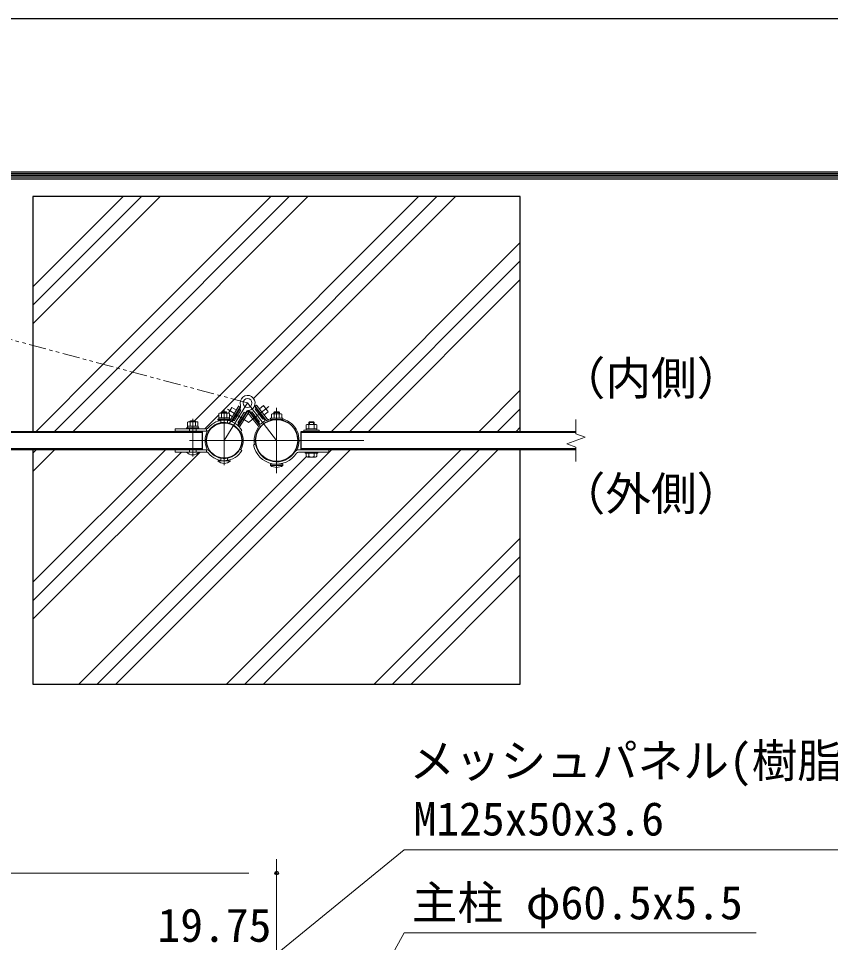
# Model space of a CAD drawing. Units: millimetres, scale not verified. Extents: x -4200 to 4200, y -2970 to 2970.
# Drawn here: x 1122 to 2289, y 1643 to 2970 of the extents above; entities that cross this region are included whole.
import ezdxf
from ezdxf.enums import TextEntityAlignment as Align

# ---------------------------------------------------------------- set-up
doc = ezdxf.new("R2010")
doc.units = ezdxf.units.MM
doc.header["$LTSCALE"] = 10
doc.header["$PDMODE"] = 32
doc.header["$PDSIZE"] = 5
doc.linetypes.add('USER1', pattern=[50.8, 31.75, -6.35, 6.35, -6.35])
doc.linetypes.add('USER2', pattern=[5, 2.5, -0.5, 0.5, -0.5, 0.5, -0.5])
for name, color, linetype, lineweight in [('0-1_D-STR-DIM', 7, 'Continuous', 13), ('0-2_D-BMK', 2, 'USER1', 13), ('0-3_D-STR4', 7, 'Continuous', 25), ('0-4_D-STR3', 3, 'Continuous', 13), ('0-5_D-STR1', 1, 'Continuous', 25), ('0-7_Defpoints', 8, 'Continuous', 25), ('0-9_D-DCR-HCH', 7, 'Continuous', 13), ('0-B_D-STR-TXT', 7, 'Continuous', 13), ('0-D_D-TTL', 7, 'Continuous', 25)]:
    doc.layers.add(name, color=color, linetype=linetype, lineweight=lineweight)
doc.styles.add('ＭＳ ゴシック', font='')
doc.styles.get('ＭＳ ゴシック').set_extended_font_data('MS Gothic')

msp = doc.modelspace()

# ---------------------------------------------------------------- linework, layer by layer
at = {"layer": '0-1_D-STR-DIM'}
for p, q in [((1923.31, 2373.71), (1923.31, 2394.09)), ((1910.1, 2359.28), (1936.53, 2368.9)), ((1936.53, 2368.9), (1923.31, 2373.71)), ((1923.31, 2354.47), (1910.1, 2359.28)), ((1923.31, 2334.09), (1923.31, 2354.47)), ((1493.31, 1539.75), (1493.31, 1763.08)), ((-466.69, 1743.08), (1453.31, 1743.08))]:
    msp.add_line(p, q, dxfattribs=at)
at = {"layer": '0-2_D-BMK', "linetype": 'USER2'}
msp.add_line((1451.58, 2417.9), (529.57, 2664.96), dxfattribs=at)
at = {"layer": '0-2_D-BMK'}
for p, q in [((1418.16, 2364.09), (1451.58, 2417.9)), ((1493.31, 2364.09), (1451.58, 2417.9)), ((1417.91, 2328.82), (1417.91, 2407.5)), ((1453.16, 2390.09), (1422.72, 2408.99)), ((1452.8, 2389.99), (1482.25, 2412.83)), ((1493.31, 2410.86), (1493.31, 2317.31)), ((1493.31, 2323.5), (1493.31, 2402.18)), ((1372.76, 2341.22), (1372.76, 2394.9)), ((1368.31, 2364.09), (1618.31, 2364.09))]:
    msp.add_line(p, q, dxfattribs=at)
at = {"layer": '0-3_D-STR4'}
msp.add_line((1143.31, 2714.09), (1143.31, 2377.09), dxfattribs=at)
for points in [[(1843.31, 2377.09), (1843.31, 2714.09), (1143.31, 2714.09)], [(1143.31, 2351.09), (1143.31, 2014.09), (1843.31, 2014.09), (1843.31, 2351.09)]]:
    msp.add_lwpolyline(points, dxfattribs=at)
at = {"layer": '0-4_D-STR3'}
for p, q in [((1462.64, 2413.44), (1464.46, 2414.85)), ((1464.46, 2414.85), (1479.83, 2395.02)), ((1410.41, 2396.79), (1410.41, 2402.59)), ((1423.69, 2403.29), (1412.15, 2403.29)), ((1413.91, 2404.19), (1413.91, 2403.29)), ((1414.16, 2396.79), (1414.16, 2402.59)), ((1421.11, 2404.99), (1414.71, 2404.99)), ((1414.71, 2403.29), (1414.71, 2404.99)), ((1421.11, 2403.29), (1421.11, 2404.99)), ((1421.91, 2404.19), (1421.11, 2404.99)), ((1421.66, 2396.79), (1421.66, 2402.59)), ((1421.91, 2404.19), (1421.91, 2403.29)), ((1429.06, 2411.58), (1423.91, 2403.29)), ((1425.41, 2396.79), (1425.41, 2402.59)), ((1439.12, 2413.57), (1426.91, 2393.91)), ((1441.05, 2412.32), (1428.04, 2391.37)), ((1429.06, 2411.58), (1435.43, 2407.62)), ((1429.24, 2391.4), (1440.88, 2410.15)), ((1432.26, 2392.47), (1441.76, 2407.76)), ((1438.23, 2405.88), (1432.43, 2396.54)), ((1437.36, 2389.31), (1446.85, 2404.6)), ((1437.38, 2406.41), (1438.23, 2405.88)), ((1437.74, 2386.13), (1449.38, 2404.87)), ((1451.25, 2405.99), (1438.28, 2385.11)), ((1441.05, 2412.32), (1439.1, 2413.53)), ((1453.2, 2404.77), (1439.93, 2383.4)), ((1440.06, 2408.82), (1441.76, 2407.76)), ((1446.85, 2404.6), (1448.55, 2403.54)), ((1451.25, 2405.99), (1453.2, 2404.77)), ((1453.15, 2406.09), (1452.24, 2405.37)), ((1452.34, 2403.39), (1466.71, 2384.85)), ((1453.15, 2406.09), (1468.31, 2386.54)), ((1456.09, 2403.93), (1457.67, 2405.16)), ((1468.7, 2390.93), (1457.67, 2405.16)), ((1462.41, 2408.84), (1463.99, 2410.06)), ((1473.44, 2394.61), (1462.41, 2408.84)), ((1462.64, 2413.44), (1477.8, 2393.89)), ((1463.03, 2411.3), (1476.55, 2393.86)), ((1466.02, 2407.44), (1466.81, 2408.06)), ((1466.02, 2407.44), (1472.76, 2398.75)), ((1468.63, 2409.47), (1474.55, 2414.06)), ((1474.55, 2414.06), (1481.3, 2405.37)), ((1475.37, 2400.77), (1481.3, 2405.37)), ((1485.81, 2395.94), (1485.81, 2401.74)), ((1499.09, 2402.44), (1487.55, 2402.44)), ((1489.31, 2404.06), (1490.39, 2405.14)), ((1489.31, 2404.06), (1497.31, 2404.06)), ((1489.31, 2404.06), (1489.31, 2402.44)), ((1489.56, 2395.94), (1489.56, 2401.74)), ((1490.39, 2402.44), (1490.39, 2405.14)), ((1490.39, 2405.14), (1496.23, 2405.14)), ((1496.23, 2402.44), (1496.23, 2405.14)), ((1497.31, 2404.06), (1496.23, 2405.14)), ((1497.06, 2395.94), (1497.06, 2401.74)), ((1497.31, 2404.06), (1497.31, 2402.44)), ((1500.81, 2395.94), (1500.81, 2401.74)), ((1365.26, 2384.39), (1365.26, 2390.19)), ((1378.54, 2390.89), (1367, 2390.89)), ((1368.76, 2390.89), (1368.76, 2391.59)), ((1369.01, 2384.39), (1369.01, 2390.19)), ((1375.96, 2392.39), (1369.56, 2392.39)), ((1369.56, 2390.89), (1369.56, 2392.39)), ((1375.96, 2390.89), (1375.96, 2392.39)), ((1376.76, 2391.59), (1375.96, 2392.39)), ((1376.51, 2384.39), (1376.51, 2390.19)), ((1376.76, 2390.89), (1376.76, 2391.59)), ((1380.26, 2384.39), (1380.26, 2390.19)), ((1410.21, 2396.79), (1425.61, 2396.79)), ((1410.21, 2394.79), (1410.21, 2396.79)), ((1410.21, 2394.79), (1425.61, 2394.79)), ((1425.41, 2396.79), (1410.41, 2396.79)), ((1413.16, 2392.8), (1413.16, 2389.55)), ((1425.61, 2394.79), (1425.61, 2396.79)), ((1425.66, 2400.74), (1429.63, 2398.28)), ((1426.46, 2393.19), (1425.79, 2392.1)), ((1429.37, 2390.83), (1429.24, 2391.4)), ((1430.56, 2393.53), (1432.26, 2392.47)), ((1431.58, 2397.06), (1432.43, 2396.54)), ((1437.36, 2389.31), (1439.06, 2388.25)), ((1467.12, 2389.71), (1468.7, 2390.93)), ((1476.38, 2392.46), (1470.05, 2387.56)), ((1472.76, 2398.75), (1473.55, 2399.36)), ((1473.44, 2394.61), (1475.02, 2395.84)), ((1476.38, 2392.46), (1476.55, 2393.86)), ((1484.31, 2395.94), (1484.31, 2394.34)), ((1502.31, 2394.34), (1484.31, 2394.34)), ((1485.61, 2395.94), (1501.01, 2395.94)), ((1500.81, 2395.94), (1485.81, 2395.94)), ((1539.31, 2387.19), (1539.31, 2389.79)), ((1540.31, 2387.19), (1540.31, 2390.79)), ((1546.31, 2390.79), (1540.31, 2390.79)), ((1546.31, 2387.19), (1546.31, 2390.79)), ((1547.31, 2389.79), (1546.31, 2390.79)), ((1547.31, 2387.19), (1547.31, 2389.79)), ((1347.76, 2380.79), (1347.76, 2377.59)), ((1392.47, 2380.79), (1347.76, 2380.79)), ((1392.47, 2377.59), (1347.76, 2377.59)), ((1365.06, 2384.39), (1380.46, 2384.39)), ((1365.06, 2382.39), (1365.06, 2384.39)), ((1365.06, 2382.39), (1380.46, 2382.39)), ((1380.26, 2384.39), (1365.26, 2384.39)), ((1368.01, 2380.79), (1368.01, 2377.59)), ((1380.46, 2382.39), (1380.46, 2384.39)), ((1392.47, 2377.59), (1392.47, 2380.79)), ((1437.29, 2386.02), (1437.74, 2386.13)), ((1443.31, 2378.29), (1440.52, 2376.72)), ((1532.31, 2378.69), (1554.31, 2378.69)), ((1532.31, 2377.09), (1532.31, 2378.69)), ((1532.31, 2377.09), (1532.31, 2378.69)), ((1532.31, 2377.09), (1554.31, 2377.09)), ((1535.61, 2380.69), (1551.01, 2380.69)), ((1535.61, 2378.69), (1535.61, 2380.69)), ((1535.61, 2378.69), (1551.01, 2378.69)), ((1535.81, 2380.69), (1535.81, 2386.49)), ((1550.81, 2380.69), (1535.81, 2380.69)), ((1549.09, 2387.19), (1537.55, 2387.19)), ((1539.56, 2380.69), (1539.56, 2386.49)), ((1547.06, 2380.69), (1547.06, 2386.49)), ((1550.81, 2380.69), (1550.81, 2386.49)), ((1551.01, 2378.69), (1551.01, 2380.69)), ((1554.31, 2377.09), (1554.31, 2378.69)), ((1554.31, 2377.09), (1554.31, 2378.69)), ((1347.76, 2347.39), (1347.76, 2350.59)), ((1392.47, 2350.59), (1347.76, 2350.59)), ((1367.11, 2350.79), (1367.63, 2351.09)), ((1367.11, 2350.59), (1367.11, 2350.79)), ((1368.01, 2347.39), (1368.01, 2350.59)), ((1377.51, 2347.39), (1377.51, 2350.59)), ((1378.41, 2350.79), (1377.89, 2351.09)), ((1378.41, 2350.59), (1378.41, 2350.79)), ((1392.47, 2350.59), (1392.47, 2347.39)), ((1443.31, 2349.89), (1440.52, 2351.45)), ((1463.12, 2358.24), (1459.98, 2357.63)), ((1524.68, 2350.59), (1568.31, 2350.59)), ((1535.81, 2350.59), (1535.81, 2351.09)), ((1550.81, 2350.59), (1535.81, 2350.59)), ((1539.56, 2350.59), (1539.56, 2351.09)), ((1547.06, 2350.59), (1547.06, 2351.09)), ((1550.81, 2350.59), (1550.81, 2351.09)), ((1568.31, 2347.39), (1568.31, 2350.59)), ((1392.47, 2347.39), (1347.76, 2347.39)), ((1381.76, 2347.39), (1363.76, 2347.39)), ((1426.91, 2334.99), (1408.91, 2334.99)), ((1412.26, 2334.99), (1412.26, 2335.54)), ((1413.16, 2335.38), (1413.16, 2338.63)), ((1424.06, 2334.99), (1424.06, 2335.64)), ((1524.68, 2347.39), (1568.31, 2347.39)), ((1552.31, 2345.79), (1534.31, 2345.79)), ((1535.81, 2341.37), (1535.81, 2345.79)), ((1550.81, 2345.79), (1535.81, 2345.79)), ((1548.94, 2340.29), (1537.68, 2340.29)), ((1539.56, 2341.37), (1539.56, 2345.79)), ((1547.07, 2341.37), (1547.07, 2345.79)), ((1550.81, 2341.37), (1550.81, 2345.79)), ((1552.31, 2347.39), (1552.31, 2345.79)), ((1484.31, 2327.94), (1484.31, 2329.04)), ((1484.31, 2327.94), (1502.31, 2327.94)), ((1485.31, 2330.14), (1501.31, 2330.14)), ((1485.41, 2330.14), (1501.21, 2330.14)), ((1502.31, 2327.94), (1502.31, 2329.04))]:
    msp.add_line(p, q, dxfattribs=at)
for points in [[(1421.91, 2404.19), (1413.91, 2404.19), (1414.71, 2404.99)], [(1455.13, 2405.17), (1468.65, 2387.73), (1470.05, 2387.56)], [(1376.76, 2391.59), (1368.76, 2391.59), (1369.56, 2392.39)], [(1422.66, 2389.99), (1422.66, 2392.8), (1422.66, 2389.55)], [(1484.31, 2395.94), (1502.31, 2395.94), (1502.31, 2394.34)], [(1547.31, 2389.79), (1539.31, 2389.79), (1540.31, 2390.79)], [(1377.51, 2377.59), (1377.51, 2380.79), (1377.51, 2377.59)], [(1422.66, 2338.19), (1422.66, 2335.38), (1422.66, 2338.63)], [(1552.31, 2347.39), (1534.31, 2347.39), (1534.31, 2345.79)]]:
    msp.add_lwpolyline(points, dxfattribs=at)
for points in [[(1426.91, 2394.79), (1426.91, 2393.19), (1408.91, 2393.19), (1408.91, 2394.79)], [(1381.76, 2382.39), (1381.76, 2380.79), (1363.76, 2380.79), (1363.76, 2382.39)]]:
    msp.add_lwpolyline(points, close=True, dxfattribs=at)
for centre, radius in [((1451.58, 2417.9), 6.3), ((1417.91, 2364.09), 25.4)]:
    msp.add_circle(centre, radius, dxfattribs=at)
for centre, radius, start, end in [((1451.58, 2417.9), 10.8, 277.42472, 198.89422), ((1466.98, 2414.36), 5, 167.05492, 217.78968), ((1412.29, 2400.44), 2.85, 48.86505, 131.13495), ((1417.91, 2392.89), 10.39, 68.85295, 111.14705), ((1423.54, 2400.44), 2.85, 48.83491, 131.16509), ((1436.64, 2412.79), 5, 328.15947, 18.89422), ((1453.63, 2402.24), 5, 97.42472, 148.15947), ((1451.18, 2402.11), 5, 37.78968, 78.78154), ((1487.69, 2399.59), 2.85, 48.86505, 131.13495), ((1493.31, 2392.04), 10.39, 68.85295, 111.14705), ((1498.94, 2399.59), 2.85, 48.83491, 131.16509), ((1367.14, 2388.04), 2.85, 48.86505, 131.13495), ((1372.76, 2380.49), 10.39, 68.85295, 111.14705), ((1378.39, 2388.04), 2.85, 48.83491, 131.16509), ((1417.91, 2364.09), 29.1, 29.2082, 141.96817), ((1417.91, 2364.09), 25.9, 29.2082, 141.96817), ((1493.31, 2364.09), 30.25, 144.87367, 110.70568), ((1481.25, 2396.46), 4.3, 216.64885, 288.61256), ((1481.44, 2396.21), 2, 216.64885, 289.135), ((1493.31, 2364.09), 32.25, 106.20469, 110.36024), ((1493.31, 2364.09), 32.25, 334.42988, 73.79531), ((1417.91, 2364.09), 27.4, 149.90374, 210.09626), ((1392.47, 2383.99), 3.2, 270, 321.96817), ((1392.47, 2383.99), 6.4, 270, 321.96817), ((1417.91, 2364.09), 27.4, 330.7918, 29.2082), ((1493.31, 2364.09), 32.25, 145.21912, 190.95712), ((1465.16, 2383.59), 2, 326.44435, 38.9305), ((1464.97, 2383.84), 4.3, 326.96679, 38.9305), ((1537.69, 2384.34), 2.85, 48.86505, 131.13495), ((1543.31, 2376.79), 10.39, 68.85295, 111.14705), ((1548.94, 2384.34), 2.85, 48.83491, 131.16509), ((1369.94, 2344.39), 7, 106.71589, 113.81332), ((1369.94, 2344.39), 7, 66.18668, 73.28411), ((1375.59, 2344.44), 6.95, 106.90112, 113.9872), ((1375.59, 2344.44), 6.95, 66.0128, 73.09888), ((1392.47, 2344.19), 6.4, 38.03183, 90), ((1417.91, 2364.09), 29.1, 218.03183, 330.7918), ((1417.91, 2364.09), 25.9, 218.03183, 330.7918), ((1493.31, 2364.09), 33.95, 190.95712, 327.61089), ((1493.31, 2364.09), 30.75, 190.95712, 327.61089), ((1524.68, 2344.19), 6.4, 90, 147.61089), ((1372.76, 2355.51), 12.12, 222.07502, 317.92498), ((1392.47, 2344.19), 3.2, 38.03183, 90), ((1417.91, 2343.11), 12.12, 222.07502, 317.92498), ((1524.68, 2344.19), 3.2, 90, 147.61089), ((1537.68, 2342.45), 2.16, 210, 330), ((1543.31, 2347.36), 7.08, 237.93138, 302.06862), ((1548.94, 2342.45), 2.16, 210, 330), ((1485.41, 2329.04), 1.1, 90, 180), ((1493.31, 2342.21), 16.88, 237.77316, 302.22684), ((1501.21, 2329.04), 1.1, 0, 90)]:
    msp.add_arc(centre, radius, start, end, dxfattribs=at)
at = {"layer": '0-5_D-STR1'}
for p, q in [((554.81, 2377.09), (1386.81, 2377.09)), ((554.81, 2375.89), (1386.81, 2375.89)), ((1386.81, 2351.09), (1386.81, 2377.09)), ((1528.31, 2351.09), (1528.31, 2377.09)), ((1528.31, 2377.09), (1923.31, 2377.09)), ((1528.31, 2375.89), (1923.31, 2375.89)), ((554.81, 2352.29), (1386.81, 2352.29)), ((554.81, 2351.09), (1386.81, 2351.09)), ((1528.31, 2352.29), (1923.31, 2352.29)), ((1528.31, 2351.09), (1923.31, 2351.09))]:
    msp.add_line(p, q, dxfattribs=at)
for centre, radius in [((1417.91, 2364.09), 25.4), ((1493.31, 2364.09), 30.25)]:
    msp.add_circle(centre, radius, dxfattribs=at)
at = {"layer": '0-7_Defpoints'}
msp.add_point((1493.31, 1743.08), dxfattribs=at)
at = {"layer": '0-9_D-DCR-HCH'}
for p, q in [((1143.31, 2531.63), (1325.77, 2714.09)), ((1143.31, 2558.15), (1299.25, 2714.09)), ((1143.31, 2584.67), (1272.73, 2714.09)), ((1460.23, 2424.29), (1750.03, 2714.09)), ((1572.13, 2377.09), (1843.31, 2648.27)), ((1598.65, 2377.09), (1843.31, 2621.75)), ((1625.16, 2377.09), (1843.31, 2595.24)), ((1784.26, 2377.09), (1843.31, 2436.14)), ((1810.78, 2377.09), (1843.31, 2409.62)), ((1390.22, 2380.79), (1410.41, 2400.98)), ((1424.87, 2388.92), (1429.24, 2393.29)), ((1432.34, 2396.4), (1436.42, 2400.48)), ((1363.7, 2380.79), (1363.76, 2380.85)), ((1837.3, 2377.09), (1843.31, 2383.1)), ((1143.31, 2319.5), (1174.9, 2351.09)), ((1143.31, 2346.02), (1148.38, 2351.09)), ((1143.31, 2160.4), (1334, 2351.09)), ((1235.65, 2014.09), (1572.65, 2351.09)), ((1262.16, 2014.09), (1599.16, 2351.09)), ((1421.26, 2014.09), (1758.26, 2351.09)), ((1447.78, 2014.09), (1784.78, 2351.09)), ((1474.3, 2014.09), (1811.3, 2351.09)), ((1143.31, 2107.37), (1383.33, 2347.39)), ((1143.31, 2133.88), (1356.82, 2347.39)), ((1209.13, 2014.09), (1536.07, 2341.02)), ((1633.39, 2014.09), (1843.31, 2224)), ((1659.91, 2014.09), (1843.31, 2197.49)), ((1686.43, 2014.09), (1843.31, 2170.97))]:
    msp.add_line(p, q, dxfattribs=at)
for points in [[(1147.87, 2377.09), (1244.24, 2473.46), (1484.87, 2714.09)], [(1174.38, 2377.09), (1265.15, 2467.86), (1511.38, 2714.09)], [(1200.9, 2377.09), (1286.07, 2462.25), (1537.9, 2714.09)], [(1375.3, 2392.39), (1411.54, 2428.63), (1697, 2714.09)], [(1412.72, 2403.29), (1432.46, 2423.03), (1723.52, 2714.09)]]:
    msp.add_lwpolyline(points, dxfattribs=at)
at = {"layer": '0-B_D-STR-TXT'}
for points in [[(2456.66, 1776.11), (1676.33, 1776.11), (1272.36, 1446.54)], [(2181.91, 1657.23), (1676.58, 1657.23), (1524.53, 1380.9)]]:
    msp.add_lwpolyline(points, dxfattribs=at)
at = {"layer": '0-D_D-TTL', "color": 2}
msp.add_lwpolyline([(-4199.7, 2969.89), (4200.3, 2969.89), (4200.3, -2970.11), (-4199.7, -2970.11)], close=True, dxfattribs=at)
at = {"layer": '0-D_D-TTL'}
for points in [[(-3929.7, 2749.89), (3930.3, 2749.89), (3930.3, -2750.11), (-3929.7, -2750.11)], [(-3927.2, 2747.39), (3927.8, 2747.39), (3927.8, -2747.61), (-3927.2, -2747.61)], [(-3924.7, 2744.89), (3925.3, 2744.89), (3925.3, -2745.11), (-3924.7, -2745.11)], [(-3922.2, 2742.39), (3922.8, 2742.39), (3922.8, -2742.61), (-3922.2, -2742.61)], [(-3919.7, 2739.89), (3920.3, 2739.89), (3920.3, -2740.11), (-3919.7, -2740.11)]]:
    msp.add_lwpolyline(points, close=True, dxfattribs=at)

# ---------------------------------------------------------------- texts
at = {"layer": '0-1_D-STR-DIM', "style": 'ＭＳ ゴシック'}
msp.add_text('19.75', height=48.09, dxfattribs=at).set_placement((1322.14, 1629.83), align=Align.BOTTOM_LEFT)
at = {"layer": '0-B_D-STR-TXT', "style": 'ＭＳ ゴシック'}
for s, p in [('（内側）', (1899.85, 2415.01)), ('（外側）', (1899.85, 2249.23)), ('メッシュパネル(樹脂塗装)', (1683.84, 1865.77)), ('M125x50x3.6', (1689.94, 1782.44)), ('主柱 φ60.5x5.5', (1687.5, 1662.1))]:
    msp.add_text(s, height=48.09, dxfattribs=at).set_placement(p, align=Align.BOTTOM_LEFT)

doc.saveas('drawing.dxf')
